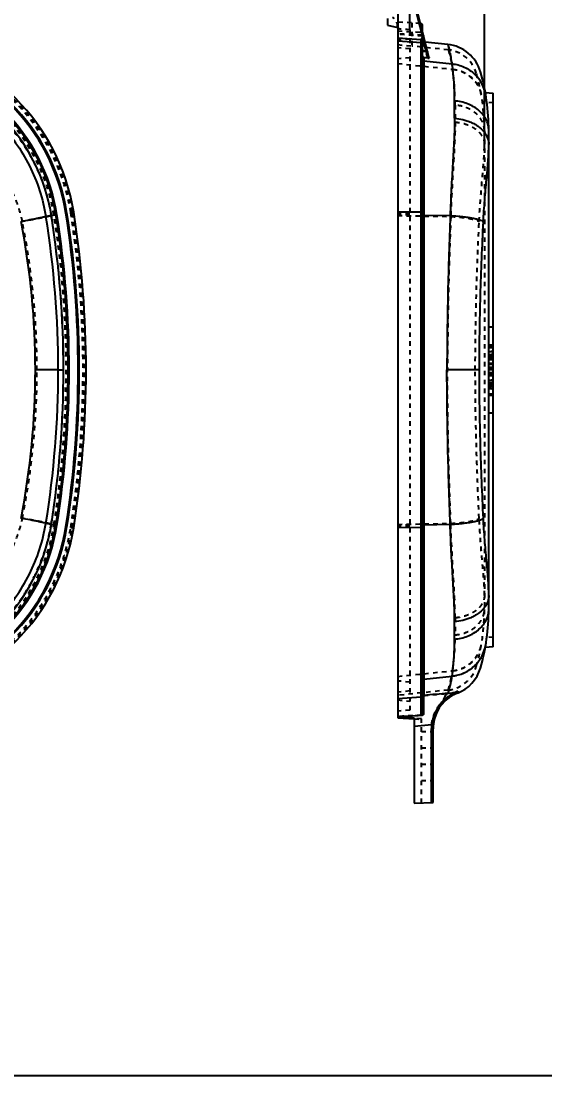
# Model space of a CAD drawing. Header units: millimetres. Extents: x -569 to 1807, y -7664 to 1724.
# Drawn here: x 471.2 to 663.6, y -327.3 to 60.2 of the extents above; entities that cross this region are included whole.
import ezdxf

# ---------------------------------------------------------------- set-up
doc = ezdxf.new("R2010")
doc.units = ezdxf.units.MM
doc.header["$LTSCALE"] = 16.335
doc.header["$PDMODE"] = 3
doc.header["$PDSIZE"] = 0.3125
doc.linetypes.add('HIDDEN', pattern=[0.2, 0.1, -0.1])
doc.layers.get('0').update_dxf_attribs({"linetype": 'CONTINUOUS'})
doc.layers.get('Defpoints').update_dxf_attribs({"linetype": 'CONTINUOUS'})
doc.layers.add('DEFAULT_2', color=8, linetype='HIDDEN')
doc.styles.get("Standard").update_dxf_attribs({"font": 'txt', "width": 0.8})
doc.dimstyles.get("Standard").update_dxf_attribs({"dimtxt": 0.15625, "dimasz": 0.1875, "dimexe": 0.125, "dimexo": 0.0625, "dimtad": 0, "dimtih": 1, "dimtoh": 1, "dimdsep": 46, "dimtxsty": 'Standard', "dimcen": 0.09, "dimadec": 0, "dimazin": 0, "dimtp": 0.01, "dimtm": 0.01, "dimtfac": 1, "dimtofl": 0, "dimtmove": 0, "dimatfit": 3, "dimfxl": 0, "dimtolj": 1, "dimarcsym": 0})

# ---------------------------------------------------------------- blocks, each defined once
blk = doc.blocks.new('*D0')
at = {"color": 6, "lineweight": -2}
for p, q in [((604.52, 83.21), (599.52, 83.21)), ((609.52, 64.31), (609.52, 83.21)), ((614.02, 56.92), (614.02, 83.21)), ((619.02, 83.21), (624.02, 83.21))]:
    blk.add_line(p, q, dxfattribs=at)
at = {"color": 6}
for points in [[(604.52, 84.04), (604.52, 82.38), (609.52, 83.21)], [(619.02, 84.04), (619.02, 82.38), (614.02, 83.21)]]:
    blk.add_solid(points, dxfattribs=at)
at = {"layer": 'Defpoints', "color": 0}
for p in [(609.52, 83.21), (609.52, 64.31), (614.02, 56.92)]:
    blk.add_point(p, dxfattribs=at)
at = {"color": 4, "insert": (593.86, 83.21), "char_height": 5, "attachment_point": 5}
blk.add_mtext('\\A1;4.50', dxfattribs=at)
blk = doc.blocks.new('*D6')
at = {"color": 6, "lineweight": -2}
for p, q in [((599.52, 103.69), (589.52, 103.69)), ((609.52, 78.63), (609.52, 103.69)), ((641.37, 13.79), (641.37, 103.69)), ((651.37, 103.69), (661.37, 103.69))]:
    blk.add_line(p, q, dxfattribs=at)
at = {"color": 6}
for points in [[(599.52, 105.36), (599.52, 102.02), (609.52, 103.69)], [(651.37, 105.36), (651.37, 102.02), (641.37, 103.69)]]:
    blk.add_solid(points, dxfattribs=at)
at = {"layer": 'Defpoints', "color": 0}
for p in [(609.52, 103.69), (609.52, 78.63), (641.37, 13.79)]:
    blk.add_point(p, dxfattribs=at)
at = {"color": 4, "insert": (625.89, 103.69), "char_height": 10, "attachment_point": 5}
blk.add_mtext('\\A1;31.84', dxfattribs=at)

msp = doc.modelspace()

# ---------------------------------------------------------------- linework, layer by layer
at = {"color": 7, "linetype": 'Continuous'}
for p, q in [((609.525, 70.391), (609.525, -195.787)), ((614.638, 70.01), (620.629, 46.508)), ((621.123, 46.525), (615.105, 70.134)), ((605.798, 61.08), (605.798, 58.663)), ((605.798, 58.663), (609.525, 57.848)), ((618.16, 59.231), (617.879, 59.251)), ((618.16, 58.149), (618.16, 59.231)), ((618.625, 56.325), (618.625, 58.732)), ((609.525, 54.025), (618.16, 53.457)), ((618.16, 52.191), (609.525, 52.788)), ((618.16, -194.776), (618.16, 53.457)), ((618.625, -194.277), (618.625, 52.956)), ((627.918, 51.571), (619.614, 52.444)), ((627.918, 51.571), (628.379, 49.857)), ((619.073, 46.667), (619.073, -187.537)), ((620.629, 46.508), (619.073, 46.665)), ((619.073, 45.539), (629.515, 44.454)), ((641.699, 33.91), (644.625, 33.654)), ((644.625, -169.606), (644.625, 33.654)), ((630.431, 24.451), (630.431, 30.866)), ((642.968, -155.865), (642.968, 19.914)), ((482.35, -11.277), (480.327, -11.597)), ((484.418, -10.951), (484.029, -11.012)), ((487.69, -10.434), (488.079, -10.373)), ((618.16, -10.077), (609.525, -9.983)), ((619.073, -11.127), (628.814, -11.286)), ((644.625, -52.201), (642.968, -52.201)), ((484.876, -67.976), (476.483, -67.976)), ((639.541, -67.976), (627.627, -67.976)), ((642.968, -83.751), (644.625, -83.751)), ((482.35, -124.674), (480.327, -124.355)), ((484.418, -125.001), (484.029, -124.939)), ((487.69, -125.517), (488.079, -125.579)), ((618.16, -125.874), (609.525, -125.969)), ((619.073, -124.825), (628.814, -124.665)), ((630.431, -166.818), (630.431, -160.402)), ((644.625, -169.606), (641.699, -169.862)), ((619.073, -181.49), (629.515, -180.406)), ((618.16, -188.143), (609.525, -188.739)), ((631.49, -186.662), (631.587, -186)), ((609.525, -195.787), (615.604, -196.105)), ((615.625, -195.705), (615.625, -227.08)), ((618.161, -194.796), (618.313, -194.787)), ((618.974, -194.265), (618.974, -194.506)), ((615.625, -198.753), (622.043, -198.186)), ((621.972, -226.858), (621.972, -199.638)), ((622.525, -226.839), (622.525, -199.482)), ((615.625, -227.08), (622.525, -226.839))]:
    msp.add_line(p, q, dxfattribs=at)
msp.add_lwpolyline([(1174.321, -327.255), (95.923, -327.255), (95.923, 262.512), (1174.321, 262.512)], close=True)
for centre, radius, start, end in [((618.125, 58.733), 0.5, 0, 86), ((416.06, -21.745), 75.411, 8.97361, 81.25099), ((626.455, 37.648), 14, 16.13315, 84.00024), ((416.06, -21.745), 69.205, 8.97361, 81.25099), ((416.06, -21.745), 72.517, 8.97361, 81.25099), ((416.06, -21.745), 72.911, 8.97361, 81.25099), ((564.319, 33.581), 66.095, 13.11912, 14.25508), ((564.938, 33.683), 65.469, 9.46999, 13.15579), ((416.06, -21.745), 67.111, 8.97361, 81.25099), ((416.06, -21.745), 68.811, 8.97361, 81.25099), ((530.192, 30.928), 100.239, 359.965, 7.75537), ((628.34, 30.736), 13.708, 9.75179, 45.77899), ((565.146, 19.914), 77.822, 0, 16.13281), ((633.674, 13.466), 9.667, 38.38895, 39.66472), ((132.136, -68.063), 352.74, 0.01413, 9.21142), ((123.3, -67.976), 363.499, 351.02639, 8.97361), ((123.3, -67.976), 365.199, 351.02639, 8.97361), ((123.3, -67.976), 365.592, 351.02639, 8.97361), ((123.3, -67.976), 368.905, 351.02639, 8.97361), ((123.3, -67.976), 369.299, 351.02639, 8.97361), ((123.3, -67.976), 371.799, 351.02639, 8.97361), ((188.852, -68.119), 287.631, 0.02852, 10.95498), ((188.852, -67.832), 287.631, 349.04502, 359.97148), ((132.139, -67.889), 352.737, 350.78854, 359.98591), ((416.06, -114.206), 67.111, 278.74901, 351.02639), ((416.06, -114.206), 68.811, 278.74901, 351.02639), ((416.06, -114.206), 69.205, 278.74901, 351.02639), ((416.06, -114.206), 72.517, 278.74901, 351.02639), ((416.06, -114.206), 72.911, 278.74901, 351.02639), ((416.06, -114.206), 75.411, 278.74901, 351.02639), ((565.146, -155.865), 77.822, 343.86719, 0), ((633.759, -149.485), 9.558, 320.32481, 322.87937), ((530.14, -166.875), 100.291, 352.24666, 0.03298), ((626.455, -173.599), 14, 291.07783, 343.86685), ((564.105, -169.469), 66.318, 344.91361, 350.50822), ((636.509, -188.676), 17.479, 177.73054, 177.87568), ((636.66, -199.854), 14.185, 134.62842, 138.31519), ((637.015, -200.435), 15.341, 133.91216, 135.16017), ((637.199, -192.99), 11.564, 161.93761, 163.04396), ((637.443, -199.846), 15.019, 136.70444, 137.77345), ((637.584, -199.984), 15.216, 113.2091, 136.69043), ((636.521, -199.714), 13.988, 111.07985, 134.6272), ((627.146, -173.54), 13.228, 274.29504, 289.61708), ((636.52, -199.724), 13.995, 138.33275, 173.38503), ((809.142, 2713.276), 2915.41, 266.073899, 266.194046), ((618.089, -194.264), 0.537, 331.19281, 344.17043), ((618.189, -193.61), 1.192, 299.2933, 303.81994), ((618.156, -193.561), 1.25, 303.82563, 310.87245), ((636.943, -199.638), 14.971, 174.43532, 179.99965), ((635.431, -199.581), 13.461, 173.20363, 174.05184), ((636.696, -199.482), 14.172, 174.43718, 179.99975), ((636.57, -199.734), 14.045, 173.37093, 178.98567)]:
    msp.add_arc(centre, radius, start, end, dxfattribs=at)
for points, knots in [([(618.625, 52.956), (618.625, 53.078), (618.529, 53.333), (618.282, 53.449), (618.16, 53.457)], [0, 0, 0, 0, 0.5003564, 1, 1, 1, 1]), ([(618.16, 52.191), (618.281, 52.183), (618.527, 52.071), (618.625, 51.819), (618.625, 51.698)], [0, 0, 0, 0, 0.5019924, 1, 1, 1, 1]), ([(619.073, 46.665), (618.953, 46.677), (618.716, 46.797), (618.625, 47.045), (618.625, 47.165)], [0, 0, 0, 0, 0.4997705, 1, 1, 1, 1]), ([(620.629, 46.508), (620.692, 46.501), (620.807, 46.491), (620.971, 46.491), (621.055, 46.491), (621.126, 46.512), (621.123, 46.525)], [0, 0, 0, 0, 0.3790207, 0.7035099, 0.9193157, 1, 1, 1, 1]), ([(619.073, 45.539), (618.954, 45.551), (618.718, 45.666), (618.625, 45.912), (618.625, 46.031)], [0, 0, 0, 0, 0.5019495, 1, 1, 1, 1]), ([(629.515, 44.454), (631.043, 44.302), (634.123, 43.476), (636.762, 41.67), (637.901, 40.559)], [0, 0, 0, 0, 0.4912273, 1, 1, 1, 1]), ([(642.968, 19.914), (642.968, 20.548), (642.821, 21.864), (642.151, 23.809), (640.993, 25.674), (639.396, 27.366), (637.418, 28.771), (634.477, 30.196), (632.044, 30.733), (630.431, 30.866)], [0, 0, 0, 0, 0.1044537, 0.2161658, 0.3360788, 0.4635045, 0.5969528, 0.7334353, 1, 1, 1, 1]), ([(630.431, 24.451), (630.431, 21.841), (630.245, 16.331), (629.738, 7.707), (629.186, -1.592), (628.912, -8.002), (628.814, -11.286)], [0, 0, 0, 0, 0.2188637, 0.4620871, 0.7244269, 1, 1, 1, 1]), ([(630.431, 24.451), (631.451, 24.377), (632.988, 24.146), (634.981, 23.592), (636.438, 23.037), (637.813, 22.357), (639.454, 21.322), (640.524, 20.35), (641.116, 19.636)], [0, 0, 0, 0, 0.2553928, 0.3858611, 0.5160228, 0.6441123, 0.7683565, 1, 1, 1, 1]), ([(462.987, 23.077), (465.252, 20.705), (469.439, 15.625), (474.515, 7.164), (478.262, -1.962), (479.806, -8.361), (480.327, -11.597)], [0, 0, 0, 0, 0.2501691, 0.5001037, 0.7499841, 1, 1, 1, 1]), ([(641.252, 19.469), (641.802, 18.774), (642.663, 17.302), (642.968, 15.619), (642.968, 14.834)], [0, 0, 0, 0, 0.5301513, 1, 1, 1, 1]), ([(640.991, -13.458), (641.112, -10.827), (641.451, -5.713), (642.128, 1.67), (642.744, 8.463), (642.968, 12.792), (642.968, 14.834)], [0, 0, 0, 0, 0.2785165, 0.5419644, 0.7841117, 1, 1, 1, 1]), ([(480.327, -11.597), (480.288, -11.618), (480.182, -11.66), (479.875, -11.761), (479.309, -11.907), (478.424, -12.111), (477.286, -12.349), (475.941, -12.614), (473.903, -12.996), (472.319, -13.274), (471.241, -13.458)], [0, 0, 0, 0, 0.0145046, 0.0366285, 0.1043483, 0.2032904, 0.330128, 0.4801534, 0.6465552, 1, 1, 1, 1]), ([(618.16, -10.077), (618.22, -10.077), (618.329, -10.081), (618.479, -10.098), (618.565, -10.115), (618.625, -10.14), (618.625, -10.155)], [0, 0, 0, 0, 0.376069, 0.6923837, 0.9060136, 1, 1, 1, 1]), ([(619.073, -11.127), (619.014, -11.126), (618.909, -11.121), (618.765, -11.105), (618.682, -11.088), (618.625, -11.064), (618.625, -11.049)], [0, 0, 0, 0, 0.3780331, 0.6936183, 0.9060133, 1, 1, 1, 1]), ([(628.814, -11.286), (628.475, -20.701), (627.861, -39.592), (627.627, -58.494), (627.627, -67.976)], [0, 0, 0, 0, 0.4983884, 1, 1, 1, 1]), ([(628.814, -11.286), (630.177, -11.359), (632.193, -11.512), (634.798, -11.825), (636.563, -12.097), (638.097, -12.404), (639.351, -12.728), (640.294, -13.061), (640.803, -13.32), (640.991, -13.458)], [0, 0, 0, 0, 0.3288862, 0.4868177, 0.6321123, 0.7589872, 0.8636811, 0.9437834, 1, 1, 1, 1]), ([(639.541, -67.976), (639.541, -58.852), (639.827, -40.671), (640.578, -22.506), (640.991, -13.458)], [0, 0, 0, 0, 0.5018191, 1, 1, 1, 1]), ([(628.814, -124.665), (628.475, -115.251), (627.861, -96.359), (627.627, -77.457), (627.627, -67.976)], [0, 0, 0, 0, 0.4983883, 1, 1, 1, 1]), ([(640.991, -122.493), (640.578, -113.446), (639.827, -95.28), (639.541, -77.099), (639.541, -67.976)], [0, 0, 0, 0, 0.4981809, 1, 1, 1, 1]), ([(480.327, -124.355), (480.289, -124.334), (480.189, -124.293), (479.895, -124.196), (479.35, -124.054), (478.491, -123.855), (477.372, -123.619), (476.032, -123.355), (473.965, -122.966), (472.348, -122.682), (471.241, -122.493)], [0, 0, 0, 0, 0.0138949, 0.0350102, 0.0999202, 0.1957296, 0.3201449, 0.469411, 0.6371828, 1, 1, 1, 1]), ([(628.814, -124.665), (630.214, -124.59), (632.272, -124.432), (634.917, -124.11), (636.677, -123.834), (638.188, -123.526), (639.41, -123.205), (640.321, -122.878), (640.811, -122.626), (640.991, -122.493)], [0, 0, 0, 0, 0.3377135, 0.4971081, 0.6419204, 0.766742, 0.8685917, 0.9458892, 1, 1, 1, 1]), ([(642.968, -150.785), (642.968, -148.744), (642.744, -144.414), (642.128, -137.621), (641.451, -130.238), (641.112, -125.124), (640.991, -122.493)], [0, 0, 0, 0, 0.2158883, 0.4580356, 0.7214835, 1, 1, 1, 1]), ([(462.987, -159.028), (465.252, -156.657), (469.439, -151.576), (474.515, -143.115), (478.262, -133.989), (479.806, -127.59), (480.327, -124.355)], [0, 0, 0, 0, 0.2501705, 0.5001064, 0.7499858, 1, 1, 1, 1]), ([(618.16, -125.874), (618.22, -125.874), (618.329, -125.87), (618.479, -125.853), (618.565, -125.836), (618.625, -125.812), (618.625, -125.797)], [0, 0, 0, 0, 0.376069, 0.6923837, 0.9060136, 1, 1, 1, 1]), ([(619.073, -124.825), (619.014, -124.826), (618.909, -124.83), (618.765, -124.846), (618.682, -124.863), (618.625, -124.888), (618.625, -124.902)], [0, 0, 0, 0, 0.3780331, 0.6936183, 0.9060133, 1, 1, 1, 1]), ([(630.431, -160.402), (630.431, -157.792), (630.245, -152.282), (629.737, -143.658), (629.186, -134.359), (628.912, -127.95), (628.814, -124.665)], [0, 0, 0, 0, 0.2188626, 0.4620845, 0.7244252, 1, 1, 1, 1]), ([(642.968, -150.785), (642.968, -151.54), (642.688, -153.152), (641.892, -154.578), (641.38, -155.254)], [0, 0, 0, 0, 0.471188, 1, 1, 1, 1]), ([(641.116, -155.588), (640.524, -156.302), (639.454, -157.274), (637.813, -158.308), (636.437, -158.989), (634.98, -159.543), (632.988, -160.097), (631.451, -160.328), (630.431, -160.402)], [0, 0, 0, 0, 0.2316464, 0.3558911, 0.4839805, 0.6141416, 0.744609, 1, 1, 1, 1]), ([(630.431, -166.818), (632.044, -166.684), (634.477, -166.147), (637.418, -164.723), (639.396, -163.317), (640.993, -161.626), (642.151, -159.76), (642.821, -157.815), (642.968, -156.499), (642.968, -155.865)], [0, 0, 0, 0, 0.2665647, 0.4030472, 0.5364955, 0.6639212, 0.7838342, 0.8955463, 1, 1, 1, 1]), ([(637.9, -176.511), (638.953, -175.483), (640.694, -173.142), (641.615, -170.38), (641.85, -169.009)], [0, 0, 0, 0, 0.5139402, 1, 1, 1, 1]), ([(629.515, -180.406), (631.031, -180.254), (634.111, -179.432), (636.754, -177.63), (637.9, -176.511)], [0, 0, 0, 0, 0.4875883, 1, 1, 1, 1]), ([(619.073, -181.49), (618.954, -181.503), (618.718, -181.618), (618.625, -181.864), (618.625, -181.982)], [0, 0, 0, 0, 0.5019495, 1, 1, 1, 1]), ([(618.16, -188.143), (618.242, -188.137), (618.406, -188.084), (618.524, -187.959), (618.564, -187.887)], [0, 0, 0, 0, 0.5012701, 1, 1, 1, 1]), ([(618.625, -188.033), (618.625, -187.956), (618.665, -187.795), (618.774, -187.669), (618.841, -187.624)], [0, 0, 0, 0, 0.488968, 1, 1, 1, 1]), ([(618.841, -187.624), (618.859, -187.612), (618.93, -187.569), (619.012, -187.543), (619.073, -187.537)], [0, 0, 0, 0, 0.2601932, 1, 1, 1, 1]), ([(619.019, -188.964), (619.006, -189.705), (618.988, -191.472), (618.975, -193.239), (618.974, -194.265)], [0, 0, 0, 0, 0.4192654, 1, 1, 1, 1]), ([(619.042, -188.029), (619.04, -188.092), (619.03, -188.404), (619.024, -188.715), (619.019, -188.964)], [0, 0, 0, 0, 0.2035677, 1, 1, 1, 1]), ([(619.072, -187.533), (619.066, -187.584), (619.056, -187.735), (619.048, -187.885), (619.044, -187.984)], [0, 0, 0, 0, 0.3422254, 1, 1, 1, 1]), ([(626.137, -189.618), (625.086, -190.694), (623.205, -193.28), (622.259, -196.36), (622.065, -197.988)], [0, 0, 0, 0, 0.4784197, 1, 1, 1, 1]), ([(622.592, -198.108), (622.749, -196.495), (623.587, -193.449), (625.334, -190.84), (626.321, -189.753)], [0, 0, 0, 0, 0.524647, 1, 1, 1, 1]), ([(626.512, -189.547), (626.491, -189.567), (626.38, -189.639), (626.236, -189.639), (626.137, -189.618)], [0, 0, 0, 0, 0.2204182, 1, 1, 1, 1]), ([(628.137, -186.73), (627.702, -186.848), (627.102, -187.431), (626.565, -188.413), (626.319, -189.053), (626.205, -189.405)], [0, 0, 0, 0, 0.3983906, 0.6727779, 1, 1, 1, 1]), ([(631.587, -186), (630.654, -186.393), (628.798, -187.355), (627.144, -188.643), (626.376, -189.383)], [0, 0, 0, 0, 0.4870744, 1, 1, 1, 1]), ([(609.525, -195.292), (610.964, -195.211), (613.843, -195.042), (616.722, -194.88), (618.161, -194.796)], [0, 0, 0, 0, 0.4999804, 1, 1, 1, 1]), ([(618.16, -194.776), (618.239, -194.77), (618.4, -194.717), (618.519, -194.595), (618.56, -194.522)], [0, 0, 0, 0, 0.4888421, 1, 1, 1, 1]), ([(618.314, -194.788), (618.291, -194.788), (618.253, -194.788), (618.202, -194.786), (618.178, -194.783), (618.16, -194.779), (618.16, -194.776)], [0, 0, 0, 0, 0.4382578, 0.7472144, 0.9309896, 1, 1, 1, 1]), ([(618.313, -194.787), (618.352, -194.785), (618.512, -194.765), (618.666, -194.708), (618.772, -194.649)], [0, 0, 0, 0, 0.2451716, 1, 1, 1, 1]), ([(618.974, -194.507), (618.923, -194.506), (618.83, -194.493), (618.713, -194.445), (618.639, -194.369), (618.625, -194.306), (618.625, -194.277)], [0, 0, 0, 0, 0.3360913, 0.6036906, 0.8122515, 1, 1, 1, 1]), ([(622.264, -199.603), (622.241, -199.607), (622.145, -199.623), (622.047, -199.633), (621.972, -199.638)], [0, 0, 0, 0, 0.2341894, 1, 1, 1, 1]), ([(622.592, -198.108), (622.59, -198.127), (622.527, -198.16), (622.418, -198.178), (622.244, -198.191), (622.114, -198.189), (622.043, -198.186)], [0, 0, 0, 0, 0.0990009, 0.3067841, 0.6233147, 1, 1, 1, 1]), ([(622.525, -199.482), (622.525, -199.494), (622.504, -199.523), (622.417, -199.571), (622.33, -199.591), (622.264, -199.603)], [0, 0, 0, 0, 0.1225626, 0.3216505, 1, 1, 1, 1])]:
    msp.add_open_spline(points, degree=3, knots=knots, dxfattribs=at)
for points in [[(618.564, -187.887), (618.603, -187.815), (618.625, -187.731), (618.625, -187.65)], [(628.137, -186.731), (625.116, -187), (622.094, -187.266), (619.072, -187.533)], [(618.606, -194.41), (618.618, -194.367), (618.625, -194.322), (618.625, -194.277)]]:
    msp.add_open_spline(points, degree=3, dxfattribs=at)
at = {"layer": 'DEFAULT_2', "color": 8, "linetype": 'HIDDEN'}
for p, q in [((617.879, 59.251), (609.525, 59.827)), ((614.725, 59.472), (614.725, 50.981)), ((618.16, 55.827), (618.16, 58.149)), ((609.525, 56.637), (618.16, 55.999)), ((618.472, 54.971), (609.525, 55.563)), ((618.562, 54.616), (609.525, 55.292)), ((614.025, 56.917), (614.025, -192.893)), ((618.16, 55.827), (618.625, 55.794)), ((618.942, 53.686), (618.617, 54.963)), ((618.625, 52.956), (618.625, 56.325)), ((620.554, 46.731), (618.625, 54.301)), ((609.525, 53.216), (609.594, 53.222)), ((609.525, 51.526), (614.725, 50.981)), ((628.109, 49.582), (614.725, 50.989)), ((618.16, 53.741), (618.16, 53.457)), ((618.942, 53.686), (618.16, 53.741)), ((618.942, 53.686), (618.908, 53.192)), ((618.908, 53.192), (619.392, 53.315)), ((619.073, 52.501), (619.073, 49.057)), ((619.614, 52.444), (619.073, 52.501)), ((614.025, 49.928), (609.525, 50.317)), ((614.025, 46.654), (609.525, 46.265)), ((619.96, 49.131), (619.073, 49.228)), ((619.073, 49.058), (619.986, 48.961)), ((619.073, 46.888), (620.554, 46.731)), ((619.073, 46.667), (619.073, 46.887)), ((609.525, 44.585), (629.706, 42.488)), ((630.622, 29.302), (630.622, 23.077)), ((644.625, 30.244), (642.306, 30.041)), ((641.368, 19.914), (641.368, -155.865)), ((482.35, -11.277), (483.794, -11.049)), ((489.459, -10.155), (490.548, -9.983)), ((614.025, -10.434), (609.525, -10.373)), ((614.025, -10.951), (609.525, -11.012)), ((609.525, -11.277), (629.005, -11.597)), ((644.625, -58.887), (642.968, -58.742)), ((644.625, -59.198), (642.968, -59.053)), ((644.625, -59.291), (642.968, -59.146)), ((644.625, -59.321), (642.968, -59.176)), ((644.625, -59.339), (642.968, -59.194)), ((644.625, -59.351), (642.968, -59.21)), ((644.625, -59.424), (642.968, -59.279)), ((644.625, -59.763), (642.968, -59.763)), ((644.625, -59.788), (642.968, -59.788)), ((642.968, -61.323), (644.625, -61.178)), ((642.968, -62.247), (644.625, -62.102)), ((642.968, -62.272), (644.625, -62.127)), ((642.968, -62.299), (644.625, -62.154)), ((642.968, -62.401), (644.625, -62.256)), ((644.625, -62.534), (642.968, -62.639)), ((644.625, -62.559), (642.968, -62.664)), ((642.968, -63.189), (644.625, -63.189)), ((642.968, -63.214), (644.625, -63.214)), ((644.625, -64.127), (642.968, -64.127)), ((644.625, -64.229), (642.968, -64.229)), ((644.625, -65.647), (642.968, -65.655)), ((644.625, -65.672), (642.968, -65.679)), ((642.968, -65.723), (644.625, -65.723)), ((642.968, -65.825), (644.625, -65.825)), ((484.876, -67.976), (486.865, -67.976)), ((644.625, -67.09), (642.968, -67.09)), ((642.968, -67.743), (644.625, -67.743)), ((644.625, -67.761), (642.968, -67.761)), ((644.625, -67.864), (642.968, -67.864)), ((644.625, -67.968), (642.968, -67.898)), ((644.625, -67.907), (642.968, -67.907)), ((644.625, -67.993), (642.968, -67.923)), ((644.625, -67.931), (642.968, -67.931)), ((642.968, -68.908), (644.625, -69.053)), ((644.625, -69.081), (642.968, -68.936)), ((644.625, -69.106), (642.968, -68.961)), ((644.625, -69.337), (642.968, -69.192)), ((644.625, -69.439), (642.968, -69.295)), ((644.625, -69.739), (642.968, -69.594)), ((644.625, -70.127), (642.968, -70.127)), ((644.625, -71.659), (642.968, -71.804)), ((644.625, -71.721), (642.968, -71.866)), ((644.625, -71.823), (642.968, -71.968)), ((644.625, -71.963), (642.968, -72.108)), ((644.625, -71.987), (642.968, -72.132)), ((644.625, -72.785), (642.968, -72.778)), ((644.625, -73.397), (642.968, -73.397)), ((644.625, -73.499), (642.968, -73.499)), ((644.625, -74.14), (642.968, -74.008)), ((644.625, -74.328), (642.968, -74.183)), ((642.968, -74.752), (644.625, -74.897)), ((644.625, -75.054), (642.968, -74.911)), ((644.625, -76.724), (642.968, -76.865)), ((644.625, -77.009), (642.968, -77.148)), ((644.625, -77.121), (642.968, -77.266)), ((644.625, -77.189), (642.968, -77.334)), ((644.625, -77.233), (642.968, -77.378)), ((644.625, -77.27), (642.968, -77.415)), ((644.625, -77.295), (642.968, -77.44)), ((644.625, -77.336), (642.968, -77.481)), ((482.35, -124.674), (483.794, -124.902)), ((489.459, -125.797), (490.548, -125.969)), ((609.525, -124.674), (629.005, -124.355)), ((614.025, -125.001), (609.525, -124.939)), ((614.025, -125.517), (609.525, -125.579)), ((630.622, -159.028), (630.622, -165.253)), ((644.625, -166.196), (642.306, -165.993)), ((609.525, -180.536), (629.706, -178.44)), ((614.025, -182.605), (609.525, -182.216)), ((628.109, -185.533), (609.525, -187.487)), ((614.025, -185.879), (609.525, -186.269)), ((609.525, -189.187), (614.025, -189.58)), ((631.587, -186), (631.49, -186.662)), ((614.025, -192.893), (609.525, -193.287)), ((615.604, -196.105), (618.225, -196.242)), ((618.225, -196.124), (615.625, -195.981)), ((618.225, -226.989), (618.225, -196.124)), ((618.225, -200.712), (622.525, -200.712)), ((618.225, -206.712), (622.525, -206.712)), ((618.225, -212.712), (622.525, -212.712)), ((618.225, -218.712), (622.525, -218.712))]:
    msp.add_line(p, q, dxfattribs=at)
for centre, radius, start, end in [((605.525, 58.132), 4, 0, 57.52628), ((618.123, 55.502), 0.498, 79.7836, 85.72833), ((618.76, 59.295), 4.334, 266.17967, 268.10617), ((416.06, -21.745), 74.308, 8.97361, 81.25099), ((416.06, -21.745), 74.807, 8.97361, 81.25099), ((619.125, 52.998), 0.5, 180, 264), ((626.855, 37.648), 12, 16.13338, 84), ((416.06, -21.745), 68.076, 8.97361, 81.25099), ((416.06, -21.745), 68.574, 8.97361, 81.25099), ((530.14, 30.924), 100.291, 359.96702, 7.75334), ((536.045, 29.351), 94.578, 359.97009, 7.98446), ((536.073, 29.353), 94.549, 359.96887, 7.98567), ((565.546, 19.914), 75.822, 360, 16.13279), ((132.139, -68.062), 354.726, 0.01402, 9.21016), ((123.3, -67.976), 364.464, 351.02639, 8.97361), ((123.3, -67.976), 364.961, 351.02639, 8.97361), ((123.3, -67.976), 370.696, 351.02639, 8.97361), ((123.3, -67.976), 371.195, 351.02639, 8.97361), ((196.672, -68.129), 280.4, 0.03135, 11.24323), ((196.672, -67.822), 280.4, 348.75677, 359.96865), ((132.136, -67.889), 354.729, 350.78989, 359.98593), ((416.06, -114.206), 68.076, 278.74901, 351.02639), ((416.06, -114.206), 68.574, 278.74901, 351.02639), ((416.06, -114.206), 74.308, 278.74901, 351.02639), ((416.06, -114.206), 74.807, 278.74901, 351.02639), ((565.546, -155.865), 75.822, 343.86721, 0), ((536.045, -165.302), 94.578, 352.01554, 0.02991), ((536.073, -165.304), 94.549, 352.01433, 0.03113), ((530.192, -166.879), 100.239, 352.24463, 0.035), ((626.855, -173.599), 12, 276, 343.86662), ((564.075, -169.463), 66.348, 344.91488, 350.50694), ((619.124, -188.034), 0.5, 95.94996, 179.95959), ((637.386, -199.788), 14.937, 136.71786, 146.07148), ((637.044, -199.571), 14.531, 154.8115, 159.94973), ((637.103, -199.599), 14.597, 149.89903, 154.81291), ((637.163, -199.633), 14.665, 146.08809, 149.90281), ((809.929, 2724.92), 2927.081, 266.074138, 266.193806), ((618.125, -194.277), 0.499, 273.99337, 359.99938), ((636.812, -199.497), 14.288, 164.82367, 174.4202), ((636.877, -199.513), 14.355, 159.94222, 164.832), ((636.32, -199.726), 13.795, 179.00014, 179.99943), ((636.674, -199.48), 14.149, 174.4347, 176.28796)]:
    msp.add_arc(centre, radius, start, end, dxfattribs=at)
for centre, major_axis, start_param, end_param in [((-6580.48, -545.796), (10035.261, 0), 0.7714184, 0.7720614), ((7590.723, -545.796), (9853.086, 0), 2.357561, 2.358208)]:
    msp.add_ellipse(centre, major_axis=major_axis, ratio=0.0861498, start_param=start_param, end_param=end_param, dxfattribs=at)
for points, knots in [([(618.16, 55.827), (618.282, 55.818), (618.529, 55.702), (618.625, 55.448), (618.625, 55.325)], [0, 0, 0, 0, 0.4999495, 1, 1, 1, 1]), ([(618.625, 55.487), (618.625, 55.603), (618.54, 55.841), (618.324, 55.972), (618.211, 55.992)], [0, 0, 0, 0, 0.5038571, 1, 1, 1, 1]), ([(619.086, 54.517), (619.084, 54.523), (619.067, 54.534), (619.035, 54.547), (618.984, 54.56), (618.89, 54.58), (618.747, 54.6), (618.627, 54.611), (618.562, 54.616)], [0, 0, 0, 0, 0.0351252, 0.1017434, 0.1991542, 0.3239352, 0.637722, 1, 1, 1, 1]), ([(618.617, 54.963), (618.722, 54.96), (618.919, 54.896), (619.033, 54.725), (619.054, 54.642)], [0, 0, 0, 0, 0.5510984, 1, 1, 1, 1]), ([(618.625, 55.777), (618.646, 55.774), (618.682, 55.767), (618.729, 55.755), (618.759, 55.745), (618.775, 55.736), (618.776, 55.73)], [0, 0, 0, 0, 0.3908324, 0.6939715, 0.8975248, 1, 1, 1, 1]), ([(618.625, 53.195), (618.625, 53.333), (618.503, 53.587), (618.272, 53.718), (618.16, 53.741)], [0, 0, 0, 0, 0.547363, 1, 1, 1, 1]), ([(619.392, 53.315), (619.367, 53.414), (619.25, 53.601), (619.044, 53.678), (618.942, 53.686)], [0, 0, 0, 0, 0.4992231, 1, 1, 1, 1]), ([(627.918, 51.571), (627.921, 51.571), (627.919, 51.562), (627.923, 51.555), (627.928, 51.535), (627.938, 51.504), (627.951, 51.454), (627.969, 51.391), (628, 51.279), (628.048, 51.104), (628.117, 50.852), (628.2, 50.545), (628.296, 50.181), (628.403, 49.762), (628.521, 49.288), (628.699, 48.547), (628.94, 47.483), (629.236, 46.043), (629.422, 45.008), (629.515, 44.454)], [0, 0, 0, 0, 0.0010008, 0.0022505, 0.0039994, 0.0089931, 0.0159792, 0.0249552, 0.0359184, 0.0637952, 0.0995874, 0.1432675, 0.1947782, 0.2540526, 0.3210279, 0.3956474, 0.567575, 0.7692238, 1, 1, 1, 1]), ([(619.073, 49.228), (618.953, 49.241), (618.717, 49.362), (618.625, 49.61), (618.625, 49.73)], [0, 0, 0, 0, 0.4998745, 1, 1, 1, 1]), ([(618.625, 49.558), (618.625, 49.438), (618.717, 49.19), (618.954, 49.07), (619.073, 49.058)], [0, 0, 0, 0, 0.5001612, 1, 1, 1, 1]), ([(618.625, 47.391), (618.625, 47.271), (618.716, 47.022), (618.953, 46.901), (619.073, 46.888)], [0, 0, 0, 0, 0.5002542, 1, 1, 1, 1]), ([(619.96, 49.131), (620.025, 49.124), (620.146, 49.109), (620.289, 49.085), (620.384, 49.064), (620.435, 49.05), (620.466, 49.038), (620.485, 49.029), (620.486, 49.023)], [0, 0, 0, 0, 0.3622523, 0.6772356, 0.8028163, 0.9006972, 0.9669625, 1, 1, 1, 1]), ([(620.53, 48.85), (620.529, 48.856), (620.51, 48.866), (620.477, 48.879), (620.423, 48.893), (620.325, 48.914), (620.178, 48.939), (620.053, 48.954), (619.986, 48.961)], [0, 0, 0, 0, 0.0333971, 0.1002754, 0.1988618, 0.3250677, 0.640317, 1, 1, 1, 1]), ([(621.067, 46.746), (621.07, 46.732), (620.994, 46.712), (620.908, 46.712), (620.738, 46.713), (620.619, 46.724), (620.554, 46.731)], [0, 0, 0, 0, 0.0805857, 0.2981872, 0.6234829, 1, 1, 1, 1]), ([(628.109, 49.582), (628.112, 49.582), (628.11, 49.573), (628.115, 49.566), (628.119, 49.546), (628.129, 49.515), (628.143, 49.465), (628.161, 49.403), (628.192, 49.291), (628.24, 49.117), (628.308, 48.865), (628.39, 48.559), (628.486, 48.197), (628.593, 47.779), (628.712, 47.307), (628.891, 46.567), (629.134, 45.508), (629.428, 44.072), (629.613, 43.04), (629.706, 42.488)], [0, 0, 0, 0, 0.001003, 0.0022552, 0.0040071, 0.009008, 0.0160016, 0.0249837, 0.0359505, 0.0638268, 0.0996076, 0.1432658, 0.1947571, 0.2540329, 0.3210368, 0.3956966, 0.5676758, 0.769286, 1, 1, 1, 1]), ([(629.706, 42.488), (630.955, 42.364), (633.494, 41.702), (636.81, 39.537), (639.226, 36.413), (640.069, 33.945), (640.279, 32.72)], [0, 0, 0, 0, 0.2445978, 0.5017262, 0.7578415, 1, 1, 1, 1]), ([(629.706, 42.488), (630.982, 42.361), (633.558, 41.681), (636.879, 39.472), (639.252, 36.351), (640.073, 33.918), (640.279, 32.72)], [0, 0, 0, 0, 0.2499507, 0.5089767, 0.7630742, 1, 1, 1, 1]), ([(637.901, 40.559), (638.367, 40.104), (639.31, 39.041), (640.874, 36.629), (641.605, 34.487), (641.85, 33.058)], [0, 0, 0, 0, 0.2274287, 0.4939327, 1, 1, 1, 1]), ([(641.368, 19.914), (641.368, 20.457), (641.242, 21.585), (640.668, 23.252), (639.675, 24.852), (638.306, 26.302), (636.611, 27.506), (634.09, 28.727), (632.005, 29.188), (630.622, 29.302)], [0, 0, 0, 0, 0.1044537, 0.2161657, 0.3360788, 0.4635044, 0.5969527, 0.7334352, 1, 1, 1, 1]), ([(464.426, 24.451), (466.76, 22.007), (471.075, 16.77), (476.304, 8.05), (480.164, -1.356), (481.755, -7.952), (482.292, -11.286)], [0, 0, 0, 0, 0.2501601, 0.5000992, 0.7499868, 1, 1, 1, 1]), ([(630.622, 23.077), (630.622, 20.544), (630.436, 15.198), (629.928, 6.832), (629.377, -2.19), (629.103, -8.409), (629.005, -11.597)], [0, 0, 0, 0, 0.2188635, 0.4620822, 0.7244206, 1, 1, 1, 1]), ([(630.622, 23.077), (631.998, 22.977), (634.064, 22.581), (636.594, 21.508), (638.287, 20.457), (639.659, 19.187), (640.659, 17.783), (641.24, 16.312), (641.368, 15.312), (641.368, 14.834)], [0, 0, 0, 0, 0.279885, 0.4208117, 0.5561069, 0.6822088, 0.7978049, 0.9029805, 1, 1, 1, 1]), ([(471.691, -13.458), (471.159, -10.769), (469.566, -5.442), (465.755, 2.043), (460.655, 8.905), (456.557, 12.949), (454.357, 14.834)], [0, 0, 0, 0, 0.2435732, 0.4906519, 0.7426192, 1, 1, 1, 1]), ([(639.443, -13.458), (639.56, -10.828), (639.89, -5.714), (640.55, 1.67), (641.15, 8.464), (641.368, 12.793), (641.368, 14.834)], [0, 0, 0, 0, 0.2785245, 0.5419561, 0.7840921, 1, 1, 1, 1]), ([(482.292, -11.286), (482.248, -11.31), (482.13, -11.358), (481.912, -11.43), (481.614, -11.515), (481.052, -11.661), (480.149, -11.869), (478.844, -12.144), (477.281, -12.453), (475.52, -12.784), (473.635, -13.123), (472.345, -13.347), (471.691, -13.458)], [0, 0, 0, 0, 0.0138948, 0.03501, 0.0636121, 0.0999253, 0.195734, 0.3201484, 0.4694134, 0.6371839, 0.8164319, 1, 1, 1, 1]), ([(629.005, -11.597), (628.666, -20.959), (628.052, -39.748), (627.818, -58.546), (627.818, -67.976)], [0, 0, 0, 0, 0.498388, 1, 1, 1, 1]), ([(628.814, -11.286), (630.214, -11.361), (632.272, -11.519), (634.917, -11.841), (636.677, -12.118), (638.188, -12.425), (639.41, -12.746), (640.321, -13.073), (640.811, -13.325), (640.991, -13.458)], [0, 0, 0, 0, 0.3377135, 0.4971081, 0.6419204, 0.766742, 0.8685917, 0.9458892, 1, 1, 1, 1]), ([(629.005, -11.597), (630.205, -11.661), (631.969, -11.796), (634.236, -12.072), (635.744, -12.309), (637.04, -12.572), (638.087, -12.848), (638.868, -13.128), (639.288, -13.344), (639.443, -13.458)], [0, 0, 0, 0, 0.3377135, 0.4971081, 0.6419204, 0.766742, 0.8685917, 0.9458892, 1, 1, 1, 1]), ([(629.005, -11.597), (630.173, -11.659), (631.901, -11.79), (634.134, -12.058), (635.647, -12.292), (636.962, -12.554), (638.037, -12.832), (638.845, -13.118), (639.282, -13.339), (639.443, -13.458)], [0, 0, 0, 0, 0.328886, 0.4868175, 0.6321121, 0.758987, 0.863681, 0.9437833, 1, 1, 1, 1]), ([(638.03, -67.976), (638.03, -58.852), (638.309, -40.672), (639.04, -22.506), (639.443, -13.458)], [0, 0, 0, 0, 0.5018272, 1, 1, 1, 1]), ([(643.758, -61.258), (643.692, -61.264), (643.578, -61.289), (643.412, -61.298), (643.263, -61.287), (643.115, -61.307), (643.018, -61.325), (642.968, -61.329)], [0, 0, 0, 0, 0.250284, 0.4373315, 0.6251209, 0.8122551, 1, 1, 1, 1]), ([(644.625, -61.18), (644.552, -61.186), (644.428, -61.214), (644.246, -61.224), (644.082, -61.212), (643.919, -61.233), (643.812, -61.253), (643.758, -61.258)], [0, 0, 0, 0, 0.2502832, 0.4373302, 0.6251214, 0.8122569, 1, 1, 1, 1]), ([(629.005, -124.355), (628.666, -114.992), (628.052, -96.204), (627.818, -77.405), (627.818, -67.976)], [0, 0, 0, 0, 0.4983879, 1, 1, 1, 1]), ([(639.443, -122.493), (639.04, -113.445), (638.309, -95.279), (638.03, -77.099), (638.03, -67.976)], [0, 0, 0, 0, 0.4981728, 1, 1, 1, 1]), ([(643.758, -77.219), (643.692, -77.224), (643.578, -77.247), (643.412, -77.255), (643.264, -77.245), (643.115, -77.263), (643.018, -77.279), (642.968, -77.283)], [0, 0, 0, 0, 0.250232, 0.4373642, 0.6251016, 0.8123029, 1, 1, 1, 1]), ([(644.625, -77.148), (644.552, -77.154), (644.427, -77.18), (644.246, -77.188), (644.082, -77.177), (643.919, -77.196), (643.812, -77.215), (643.758, -77.219)], [0, 0, 0, 0, 0.2502322, 0.4373648, 0.6251017, 0.8123024, 1, 1, 1, 1]), ([(454.357, -150.785), (456.557, -148.9), (460.655, -144.857), (465.755, -137.994), (469.566, -130.51), (471.159, -125.183), (471.691, -122.493)], [0, 0, 0, 0, 0.2573808, 0.5093481, 0.7564268, 1, 1, 1, 1]), ([(482.292, -124.665), (482.246, -124.64), (482.123, -124.591), (481.895, -124.516), (481.582, -124.427), (481, -124.277), (480.072, -124.066), (478.744, -123.787), (477.174, -123.478), (474.797, -123.033), (472.949, -122.708), (471.691, -122.493)], [0, 0, 0, 0, 0.0145045, 0.0366283, 0.066538, 0.1043537, 0.2032952, 0.330132, 0.4801566, 0.6465573, 1, 1, 1, 1]), ([(628.814, -124.665), (630.177, -124.592), (632.193, -124.439), (634.798, -124.126), (636.563, -123.854), (638.097, -123.547), (639.351, -123.223), (640.294, -122.89), (640.803, -122.632), (640.991, -122.493)], [0, 0, 0, 0, 0.3288862, 0.4868177, 0.6321123, 0.7589872, 0.8636811, 0.9437834, 1, 1, 1, 1]), ([(629.005, -124.355), (630.173, -124.292), (631.901, -124.161), (634.134, -123.893), (635.647, -123.659), (636.962, -123.397), (638.037, -123.119), (638.845, -122.834), (639.282, -122.612), (639.443, -122.493)], [0, 0, 0, 0, 0.328886, 0.4868175, 0.6321121, 0.758987, 0.863681, 0.9437833, 1, 1, 1, 1]), ([(629.005, -124.355), (630.205, -124.291), (631.969, -124.155), (634.236, -123.879), (635.744, -123.642), (637.04, -123.379), (638.087, -123.103), (638.868, -122.823), (639.288, -122.607), (639.443, -122.493)], [0, 0, 0, 0, 0.3377135, 0.4971081, 0.6419204, 0.766742, 0.8685917, 0.9458892, 1, 1, 1, 1]), ([(641.368, -150.785), (641.368, -148.744), (641.15, -144.415), (640.55, -137.621), (639.89, -130.238), (639.56, -125.124), (639.443, -122.493)], [0, 0, 0, 0, 0.2159079, 0.4580439, 0.7214755, 1, 1, 1, 1]), ([(464.426, -160.402), (466.76, -157.958), (471.074, -152.722), (476.304, -144.001), (480.164, -134.595), (481.755, -127.999), (482.292, -124.665)], [0, 0, 0, 0, 0.2501587, 0.5000965, 0.7499852, 1, 1, 1, 1]), ([(630.622, -159.028), (630.622, -156.495), (630.436, -151.149), (629.928, -142.783), (629.377, -133.761), (629.103, -127.542), (629.005, -124.355)], [0, 0, 0, 0, 0.2188635, 0.4620822, 0.7244206, 1, 1, 1, 1]), ([(641.368, -150.785), (641.368, -151.263), (641.24, -152.263), (640.659, -153.734), (639.659, -155.138), (638.287, -156.408), (636.594, -157.46), (634.064, -158.532), (631.998, -158.928), (630.622, -159.028)], [0, 0, 0, 0, 0.0970195, 0.2021951, 0.3177912, 0.4438931, 0.5791883, 0.720115, 1, 1, 1, 1]), ([(630.622, -165.253), (632.005, -165.139), (634.09, -164.678), (636.611, -163.457), (638.306, -162.253), (639.675, -160.803), (640.668, -159.203), (641.242, -157.537), (641.368, -156.409), (641.368, -155.865)], [0, 0, 0, 0, 0.2665648, 0.4030473, 0.5364956, 0.6639212, 0.7838343, 0.8955463, 1, 1, 1, 1]), ([(629.515, -180.406), (631.004, -180.257), (633.252, -179.663), (635.932, -178.181), (637.768, -176.731), (639.313, -175.003), (640.9, -172.51), (641.61, -170.407), (641.85, -169.009)], [0, 0, 0, 0, 0.2495096, 0.3789825, 0.508975, 0.6376698, 0.7634922, 1, 1, 1, 1]), ([(629.706, -178.44), (630.982, -178.312), (633.558, -177.632), (636.879, -175.423), (639.252, -172.303), (640.073, -169.869), (640.279, -168.671)], [0, 0, 0, 0, 0.2499507, 0.5089767, 0.7630742, 1, 1, 1, 1]), ([(629.706, -178.44), (630.955, -178.315), (633.494, -177.654), (636.81, -175.488), (639.226, -172.364), (640.069, -169.896), (640.279, -168.671)], [0, 0, 0, 0, 0.2445978, 0.5017262, 0.7578415, 1, 1, 1, 1]), ([(628.109, -185.533), (628.112, -185.533), (628.11, -185.524), (628.114, -185.517), (628.119, -185.497), (628.129, -185.466), (628.142, -185.417), (628.16, -185.354), (628.191, -185.242), (628.24, -185.068), (628.308, -184.817), (628.391, -184.51), (628.486, -184.148), (628.593, -183.73), (628.712, -183.258), (628.891, -182.519), (629.133, -181.459), (629.428, -180.023), (629.613, -178.991), (629.706, -178.44)], [0, 0, 0, 0, 0.0010011, 0.0022512, 0.0040007, 0.0089962, 0.0159852, 0.0249654, 0.0359337, 0.0638191, 0.0996098, 0.1432721, 0.1947626, 0.2540361, 0.3210379, 0.395695, 0.5676663, 0.769279, 1, 1, 1, 1]), ([(619.072, -187.533), (619.061, -187.6), (619.052, -187.804), (619.034, -188.209), (619.022, -188.816), (619.008, -189.617), (618.997, -190.605), (618.984, -192.256), (618.97, -193.576), (618.974, -194.506)], [0, 0, 0, 0, 0.0290767, 0.0874412, 0.1747037, 0.2900903, 0.4322963, 0.599628, 1, 1, 1, 1]), ([(622.043, -198.186), (622.216, -196.52), (623.151, -193.363), (625.064, -190.716), (626.137, -189.618)], [0, 0, 0, 0, 0.5217845, 1, 1, 1, 1]), ([(626.137, -189.618), (626.174, -189.626), (626.301, -189.643), (626.445, -189.611), (626.512, -189.547)], [0, 0, 0, 0, 0.2887617, 1, 1, 1, 1]), ([(618.313, -194.787), (616.848, -194.872), (613.919, -195.037), (610.99, -195.209), (609.525, -195.292)], [0, 0, 0, 0, 0.5000214, 1, 1, 1, 1]), ([(618.974, -194.506), (618.927, -194.547), (618.734, -194.691), (618.493, -194.777), (618.313, -194.787)], [0, 0, 0, 0, 0.2547171, 1, 1, 1, 1]), ([(618.625, -194.277), (618.625, -194.306), (618.64, -194.368), (618.713, -194.444), (618.83, -194.494), (618.923, -194.506), (618.974, -194.507)], [0, 0, 0, 0, 0.1876326, 0.396033, 0.6618215, 1, 1, 1, 1]), ([(621.972, -199.638), (622.107, -199.629), (622.288, -199.607), (622.468, -199.55), (622.525, -199.503), (622.525, -199.482)], [0, 0, 0, 0, 0.6844981, 0.8935447, 1, 1, 1, 1])]:
    msp.add_open_spline(points, degree=3, knots=knots, dxfattribs=at)
for points in [[(618.908, 53.192), (618.814, 53.205), (618.719, 53.2), (618.625, 53.195)], [(641.252, 19.469), (641.207, 19.525), (641.162, 19.581), (641.116, 19.636)], [(642.968, -58.792), (643.52, -58.837), (644.073, -58.882), (644.625, -58.927)], [(642.968, -74.746), (643.52, -74.797), (644.073, -74.846), (644.625, -74.896)], [(641.116, -155.588), (641.206, -155.479), (641.295, -155.367), (641.381, -155.254)], [(618.563, -187.887), (618.603, -187.813), (618.625, -187.731), (618.625, -187.65)], [(619.072, -187.533), (622.094, -187.266), (625.116, -187), (628.137, -186.731)], [(626.137, -189.618), (626.216, -189.539), (626.295, -189.461), (626.376, -189.383)], [(626.204, -189.405), (626.181, -189.476), (626.159, -189.547), (626.137, -189.618)]]:
    msp.add_open_spline(points, degree=3, dxfattribs=at)

# ---------------------------------------------------------------- dimensions: what is measured, and where the dimension line sits
for base, p1, p2, override, picture, middle in [((609.525, 103.689), (641.368, 13.788), (609.525, 78.632), {"dimtxt": 10, "dimasz": 10, "dimexe": 0, "dimexo": 0, "dimgap": 0, "dimtih": 0, "dimtoh": 0, "dimzin": 0, "dimcen": 0, "dimclrd": 6, "dimclre": 6, "dimclrt": 4, "dimadec": 2, "dimtp": 0, "dimtm": 0, "dimtzin": 0}, '*D6', (625.895, 103.689)), ((609.525, 83.21), (614.025, 56.917), (609.525, 64.307), {"dimtxt": 5, "dimasz": 5, "dimexe": 0, "dimexo": 0, "dimgap": 0, "dimtih": 0, "dimtoh": 0, "dimzin": 0, "dimcen": 0, "dimclrd": 6, "dimclre": 6, "dimclrt": 4, "dimadec": 2, "dimtp": 0, "dimtm": 0, "dimtzin": 0}, '*D0', (593.858, 83.21))]:
    dim = msp.add_linear_dim(base=base, p1=p1, p2=p2, dimstyle='Standard', override=override)
    dim.commit()
    dim.dimension.update_dxf_attribs({"geometry": picture, "text_midpoint": middle, "dimtype": 160})

doc.saveas('drawing.dxf')
